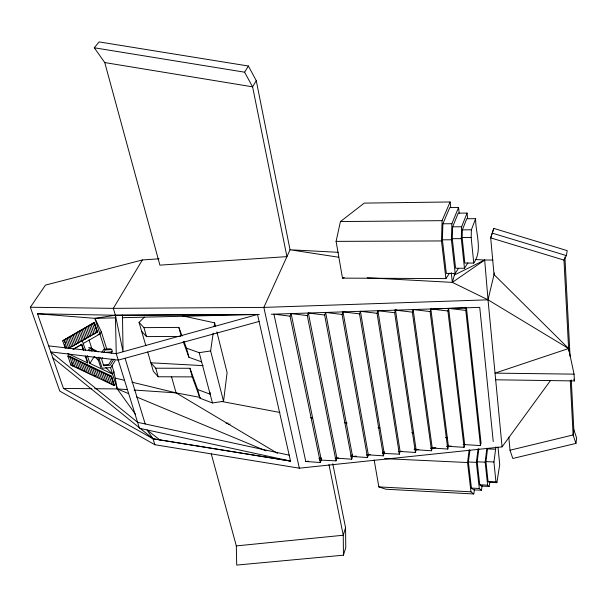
<?xml version="1.0" encoding="UTF-8"?>
<svg xmlns="http://www.w3.org/2000/svg" width="607" height="607" viewBox="0 0 607 607"><rect width="100%" height="100%" fill="white"/><g stroke="black" fill="none" stroke-linecap="round" stroke-linejoin="round"><path stroke-width="0.91" d="M445.917 278.598L441.494 240.941L442.078 220.66L450.106 201.972L364.253 203.102L340.436 221.555L336.096 241.374L342.492 278.127L445.917 278.598L449.506 273.203M458.505 268.324L455.182 273.438L446.335 273.408L442.404 239.826L442.867 223.786L449.764 207.617L458.566 207.511L459.158 213.118M455.182 273.438L451.411 239.788L451.874 223.717L458.566 207.511M467.929 262.808L464.469 268.264L455.584 268.241L452.291 238.688L452.625 226.828L458.224 213.171L467.064 213.08L467.64 218.71M464.469 268.264L461.305 238.642L461.639 226.76L467.064 213.08M462.147 237.542L462.367 229.863L466.737 218.755L475.615 218.679C475.478 233.058 482.952 250.084 473.764 263.081L464.856 263.074L462.147 237.542L471.176 237.504L473.764 263.081M471.176 237.504L471.389 229.803L475.615 218.679M498.006 447.139L499.72 464.567L496.89 482.686L495.942 481.814L493.931 461.988L495.934 446.858M203.155 365.642L150.87 362.796L155.726 368.206L189.945 368.282L192.282 376.894L199.999 398.238L212.442 402.957L223.543 401.31L227.094 372.637L216.896 331.915M489.887 481.806L489.136 486.473L487.618 485.152L485.16 462.17L486.882 448.201M496.89 482.686L489.037 482.284L488.051 481.412L485.949 461.616L487.512 448.892L495.456 449.233M489.136 486.473L481.321 486.063L479.742 484.75L477.178 461.798L478.832 448.793M482.186 485.638L481.427 490.228L479.295 488.491L476.358 462.344L478.081 448.846M474.553 489.303L473.756 493.969L470.971 491.829L467.534 462.526L469.211 449.704M481.427 490.228L473.642 489.819L471.434 488.081L468.384 461.973L469.909 450.295M508.818 437.131L510.009 450.227L512.786 458.467L575.944 443.413L576.65 438.102L573.843 429.68L571.27 379.906M573.843 429.68L573.122 434.953L575.944 443.413M223.543 401.31L210.621 350.937L213.163 333.16M214.096 326.612L214.635 322.863L182.616 315.875M568.736 351.036L563.979 260.1L566.392 255.593L567.226 250.638L493.787 228.414L490.699 237.876L494.037 274.584L568.607 348.517L574.063 374.147L574.397 380.93L495.661 379.792M480.456 445.591L465.789 310.397L448.619 308.394L464.689 444.605L480.456 445.591L481.04 442.875L466.457 307.802L464.621 307.339M464.067 447.321L447.905 310.981L430.849 308.978L448.414 446.335L464.067 447.321L464.689 444.605M494.424 272.953L488.02 299.82L502.072 446.866L299.334 468.179L154.861 444.726L59.752 391.083L30.35 307.241L45.426 285.131L142.372 259.955L159.11 258.802M447.761 449.043L430.09 311.566L413.147 309.562L432.23 448.049L447.761 449.043L448.414 446.335M563.979 260.1L490.699 237.876L493.787 228.414M431.539 450.758L412.35 312.15L395.514 310.147L416.129 449.764L431.539 450.758L432.23 448.049M465.789 310.397L466.457 307.802L464.567 307.795M415.4 452.465L394.671 312.726L377.949 310.723L400.112 451.464L415.4 452.465L416.129 449.764L418.815 449.476M447.905 310.981L448.619 308.394M367.174 277.756L452.352 282.384L454.408 274.986L454.211 273.226M382.319 453.353L399.353 454.165L400.112 451.464M430.09 311.566L430.849 308.978M383.389 455.849L359.526 313.88L343.016 311.877L368.335 454.833L383.389 455.849L384.185 453.156L360.452 311.308L377.061 313.303L399.353 454.165M211.274 453.892L236.32 545.905L236.707 565.079L343.448 555.185L345.755 547.597L345.565 527.764L332.788 463.771M345.565 527.764L343.259 535.237L343.448 555.185M367.501 457.534L342.052 314.456L325.656 312.453L352.568 456.51L367.501 457.534L368.335 454.833M412.35 312.15L413.147 309.562M351.703 459.203L324.646 315.025L308.356 313.022L336.885 458.171L351.703 459.203L352.568 456.51M394.671 312.726L395.514 310.147M319.457 460.023L335.99 460.865L336.885 458.171M377.061 313.303L377.949 310.723M271.215 314.221L273.954 314.16L305.761 461.479L320.352 462.519L321.285 459.833L291.117 313.591L307.301 315.594L335.99 460.865M359.526 313.88L360.452 311.308M342.052 314.456L343.016 311.877M324.646 315.025L325.656 312.453M307.301 315.594L308.356 313.022M320.352 462.519L290.032 316.156L291.117 313.591M111.195 376.644L111.46 376.158L68.181 355.626L67.87 356.089L70.913 365.05L114.01 385.491L114.291 385.013L111.46 376.158L114.01 385.491L111.195 376.644L67.87 356.089M109.397 375.179L109.131 375.665L111.954 384.512L112.242 384.041L114.291 385.013M107.333 374.2L107.067 374.686L109.905 383.541M105.277 373.222L105.011 373.707L107.856 382.569L108.137 382.099M103.213 372.243L102.947 372.728L105.8 381.598M101.157 371.272L100.883 371.75L103.751 380.627L104.04 380.149L106.088 381.128M99.093 370.293L98.82 370.771L101.695 379.648L101.991 379.178M97.029 369.314L96.756 369.792L99.647 378.677M94.965 368.335L94.7 368.813L97.598 377.706L97.886 377.235M87.325 355.588L89.889 363.403L112.599 374.178L113.934 371.818L111.969 365.581M92.909 367.356L92.636 367.834L95.542 376.735M90.845 366.378L90.572 366.856L93.493 375.756L93.781 375.285L95.838 376.264M88.781 365.399L88.508 365.877L91.437 374.785L91.733 374.314M86.718 364.42L86.444 364.898L89.388 373.813M84.661 363.441L84.381 363.919L87.332 372.842L87.628 372.372M82.598 362.462L82.317 362.94L85.284 371.863M80.534 361.491L80.253 361.962L83.227 370.892L83.531 370.422L85.579 371.401M78.47 360.512L78.189 360.983L81.179 369.921L81.475 369.451M76.406 359.534L76.125 360.004L79.122 368.942M74.342 358.555L74.062 359.025L77.074 367.971L77.37 367.501L79.426 368.479M72.286 357.576L71.998 358.047L75.018 367M70.222 356.597L69.934 357.068L72.961 366.021L73.265 365.558M256.26 80.663L252.595 86.831L286.929 256.624L159.899 265.145L104.753 62.567L94.275 47.778L99.131 41.921L248.392 66.019L256.26 80.663L290.04 249.78L263.84 307.4L299.334 468.179M83.341 343.433L99.889 334.032L101.278 331.71L94.92 318.341L37.497 313.781L63.469 388.434L153.055 438.793L290.518 461.077L257.512 314.494L115.406 315.238L37.497 313.781M142.372 259.955L113.312 308.348L115.406 315.238L123.062 351.757L122.462 315.025M104.753 62.567L252.595 86.831L244.598 72.187L248.392 66.019M65.996 338.789L65.685 339.252L68.766 348.395L97.097 332.241L97.378 331.786L94.411 322.37L63.067 340.481L62.756 340.944L65.283 348.403M112.067 359.101L108.699 364.488L103.213 364.913M113.987 359.078L110.133 365.232L103.721 365.74L101.65 359.261L102.621 357.713M115.193 360.626L110.861 367.546L102.151 368.252L99.32 359.435L100.314 357.849M89.821 336.096L89.532 336.551L86.52 327.219L86.824 326.756M98.88 357.106L97.886 358.684L100.724 367.493M101.862 352.356L103.85 349.192L110.269 348.759L111.711 349.495L112.439 351.832L106.028 352.28M103.797 352.31L105.284 349.928L111.711 349.495M85.321 338.66L85.033 339.116L82.006 329.829L82.309 329.366M85.617 350.376L79.009 331.559L79.32 331.096M77.886 342.902L77.597 343.357L74.54 334.138L74.851 333.675M89.889 363.403L94.343 356.385L98.402 360.338M67.681 353.479L87.514 362.887L87.81 362.417L85.822 356.37M71.99 346.271L71.694 346.726L68.629 337.553L68.932 337.09M68.766 348.395L70.518 347.105L70.23 347.561L67.157 338.403L67.46 337.94M70.913 365.05L71.216 364.587M73.386 349.374L81.846 344.283L83.834 350.322M91.361 324.13L91.058 324.593L94.062 333.971L94.343 333.516L92.552 334.836L89.54 325.473L89.851 325.003M92.886 323.25L92.583 323.713L95.58 333.106L97.378 331.786L94.1 322.833L94.411 322.37M88.334 325.883L88.03 326.346L91.042 335.694L91.323 335.239L88.319 336.953M83.812 328.493L83.508 328.956L86.528 338.266L86.816 337.811L83.538 339.973L80.503 330.694L80.814 330.231M85.314 327.628L85.01 328.091L88.03 337.409M76.338 332.818L76.027 333.281L79.077 342.515L79.365 342.06L76.118 344.199L73.06 334.996L73.364 334.533M77.825 331.953L77.514 332.416L80.564 341.665L82.34 340.368M71.884 335.383L71.58 335.846L74.638 345.042L74.927 344.586L73.166 345.884L70.101 336.703L70.412 336.24M67.028 348.395L64.221 340.102L64.532 339.639M502.072 446.866L550.564 380.43M145.862 345.702L139.041 322.385L144.398 317.15M451.244 272.657L452.352 282.384L484.674 260.024L492.922 260.031M62.756 340.944L94.1 322.833L97.097 332.241M72.87 349.374L81.846 344.283M454.408 274.986L484.674 260.024L488.02 299.82L568.607 348.517L495.024 373.123L574.063 374.147M342.492 278.127L344.237 277.574M259.083 321.467L118.259 360.118L50.76 351.901L137.592 422.313L289.182 455.159M510.009 450.227L573.122 434.953L570.277 380.551M228.3 424.505L230.144 424.088M226.13 423.443L227.982 423.049M98.038 334.404L99.889 334.032M104.692 349.2L94.92 318.341L115.406 315.238L259.341 314.456M183.951 341.263L186.493 348.183L199.195 352.667L210.621 350.937M305.761 461.479L308.5 461.191M335.049 458.368L338.729 457.982M350.725 456.707L356.279 456.115M366.484 455.03L370.202 454.635M398.238 451.661L402.001 451.259M430.439 448.247L435.826 447.67M446.615 446.524L451.13 446.046M236.32 545.905L343.259 535.237L328.979 464.643M318.812 458.368L321.642 458.103M350.884 455.303L352.766 455.129M382.949 452.245L384.838 452.063M414.08 449.271L415.962 449.089M447.086 446.115L448.975 445.933M463.126 444.582L465.008 444.4M394.603 310.101L396.5 310.04M433.368 308.864L466.457 307.802M94.92 318.341L115.717 317.848M122.333 317.689L257.512 314.494L116.24 353.646L48.666 345.884M340.436 221.555L442.078 220.66M442.867 223.786L451.874 223.717M452.625 226.828L461.639 226.76M462.367 229.863L471.389 229.803M139.041 322.385L143.935 327.643L178.868 327.408L182.047 336.066M452.291 238.688L461.305 238.642M141.651 331.308L146.537 336.597L180.378 336.437M442.404 239.826L451.411 239.788M336.096 241.374L441.494 240.941M147.706 351.999L153.359 371.317L158.215 376.757L192.282 376.894M63.469 388.434L91.786 388.685M94.616 388.708L117.265 388.912L127.538 389.603M30.35 307.241L113.312 308.348L263.84 307.4L488.02 299.82L452.352 282.384M485.949 461.616L493.931 461.988M477.178 461.798L485.16 462.17M468.384 461.973L476.358 462.344M384.679 458.642L467.534 462.526M488.051 481.412L495.942 481.814M479.742 484.75L487.618 485.152M338.228 252.315L290.04 249.78L338.6 257.224M475.22 259.53L484.674 260.024M471.434 488.081L479.295 488.491M374.162 459.992L378.844 486.897L470.971 491.829M473.756 493.969L385.938 489.227L378.844 486.897M134.071 390.043L176.091 392.873L200.189 397.418M290.032 316.156L273.954 314.16L479.742 307.362L493.241 441.577M310.609 417.715L312.476 417.988M344.321 422.684L347.128 423.102M378.032 427.662L379.906 427.943M411.743 432.639L413.617 432.92M445.455 437.617L447.329 437.897M94.275 47.778L244.598 72.187M288.765 460.341L290.518 461.077L153.055 438.793L52.839 357.88M221.502 401.439L279.888 412.457M290.518 461.077L139.451 428.292L116.24 353.646L115.406 315.238M115.383 378.146L124.587 380.377M131.939 382.16L176.091 392.873L277.536 453.338M492.581 233.24L566.392 255.593M183.223 341.658L188.959 357.318L201.615 361.848M189.945 368.282L197.654 389.535L210.136 394.209L209.984 392.327M128.638 393.647L117.265 388.912L110.626 367.933M136.514 396.932L266.018 450.872M89.859 347.583L98.19 351.908M91.718 349.055L96.718 351.65M88.652 347.659L96.149 351.559M88.675 349.389L92.006 351.119M88.235 350.163L89.897 351.028M160.073 440.075L147.038 429.938L153.055 438.793L154.861 444.726M105.838 367.584L112.599 374.178M135.437 414.24L117.265 388.912L113.934 371.818M64.221 340.102L65.571 343.562M64.471 344.624L65.313 347.113M81.543 344.746L83.25 349.928M85.238 355.975L87.514 362.887M89.017 339.928L92.105 349.45M101.278 331.71L106.908 349.533M111.256 351.908L111.764 353.524M125.057 358.251L145.21 423.959M143.935 327.643L146.537 336.597M155.726 368.206L158.215 376.757M71.967 362.599L72.961 366.021M171.455 376.492L176.091 392.873M186.493 348.183L188.959 357.318M197.654 389.535L199.999 398.238M178.868 327.408L181.068 335.527M199.195 352.667L212.442 402.957M214.635 322.863L215.538 326.483M574.01 379.094L574.397 380.93M450.106 201.972L450.728 207.556M564.92 257.019L570.056 356.392"/></g></svg>
